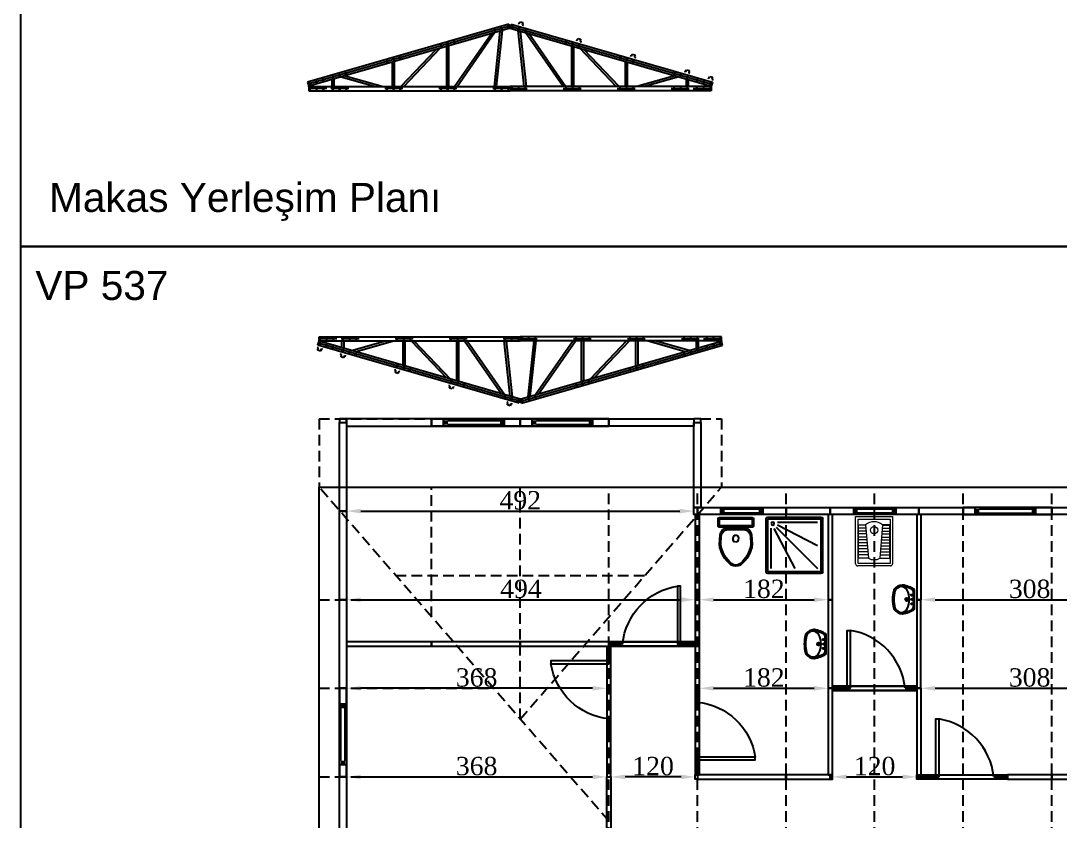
# Model space of a CAD drawing. Header units: millimetres. Extents: x 201962 to 221859, y -224854 to -197588.
# Drawn here: x 207328 to 208801, y -207713 to -206579 of the extents above; entities that cross this region are included whole.
import ezdxf

# ---------------------------------------------------------------- set-up
doc = ezdxf.new("R2010")
doc.units = ezdxf.units.MM
doc.header["$MEASUREMENT"] = 0
doc.linetypes.add('DASHED', pattern=[0.75, 0.5, -0.25])
for name, color, linetype in [('Block1', 255, 'Continuous'), ('DUVAR', 7, 'Continuous'), ('KAPI-PEN', 3, 'Continuous'), ('PANO', 11, 'Continuous'), ('TEFRIS', 4, 'Continuous'), ('ZEMİN', 191, 'Continuous'), ('ÖLÇÜLENDİRME', 121, 'Continuous')]:
    doc.layers.add(name, color=color, linetype=linetype)
doc.styles.add('133', font='times.ttf')
doc.styles.get("Standard").update_dxf_attribs({"font": 'arial.ttf'})
doc.dimstyles.new('MAKAS', dxfattribs={"dimscale": 20, "dimtxt": 1.3, "dimasz": 1, "dimexe": 0.3, "dimexo": 0.3, "dimgap": 0.1, "dimtad": 1, "dimrnd": 1, "dimzin": 12, "dimdsep": 46, "dimlunit": 6, "dimtxsty": '133', "dimcen": 0.8, "dimdle": 0.0005, "dimclrd": 4, "dimclre": 6, "dimclrt": 2, "dimazin": 3, "dimtfac": 1, "dimtmove": 0, "dimatfit": 2, "dimldrblk": 'DOTSMALL', "dimfxl": 0, "dimtolj": 1, "dimtzin": 0, "dimarcsym": 0})

# ---------------------------------------------------------------- blocks, each defined once
blk = doc.blocks.new('110')
blk.add_lwpolyline([(74265.2, -40100.5), (74265.2, -40226), (74275.2, -40226), (74275.2, -40100.5)], close=True)
blk = doc.blocks.new('ehr')
at = {"layer": 'PANO', "color": 1}
for p, q in [((-20063, -6682.3), (-19983, -6682.3)), ((-20063, -6688.3), (-19983, -6688.3))]:
    blk.add_line(p, q, dxfattribs=at)
for points in [[(-20069, -6690.3), (-20069, -6680.3)], [(-19983, -6690.3), (-19983, -6680.3)]]:
    blk.add_lwpolyline(points, dxfattribs=at)
for points in [[(-20069, -6688.3), (-20063, -6688.3), (-20069, -6682.3), (-20063, -6682.3)], [(-19983, -6688.3), (-19989, -6688.3), (-19983, -6682.3), (-19989, -6682.3)]]:
    blk.add_solid(points, dxfattribs=at)
blk = doc.blocks.new('kg')
at = {"layer": 'PANO', "color": 1}
for p, q in [((-19542.4, -7126.4), (-19602.4, -7126.4)), ((-19542.4, -7132.4), (-19602.4, -7132.4))]:
    blk.add_line(p, q, dxfattribs=at)
for points in [[(-19602.4, -7124.4), (-19602.4, -7134.4)], [(-19542.4, -7124.4), (-19542.4, -7134.4)]]:
    blk.add_lwpolyline(points, dxfattribs=at)
for points in [[(-19602.4, -7126.4), (-19596.4, -7126.4), (-19602.4, -7132.4), (-19596.4, -7132.4)], [(-19542.4, -7126.4), (-19548.4, -7126.4), (-19542.4, -7132.4), (-19548.4, -7132.4)]]:
    blk.add_solid(points, dxfattribs=at)
blk = doc.blocks.new('ewrt')
at = {"layer": 'PANO', "color": 1}
for p, q in [((-20140.2, -6827.4), (-20140.2, -6747.4)), ((-20134.2, -6827.4), (-20134.2, -6747.4))]:
    blk.add_line(p, q, dxfattribs=at)
for points in [[(-20132.2, -6747.4), (-20142.2, -6747.4)], [(-20132.2, -6833.4), (-20142.2, -6833.4)]]:
    blk.add_lwpolyline(points, dxfattribs=at)
for points in [[(-20134.2, -6747.4), (-20134.2, -6753.4), (-20140.2, -6747.4), (-20140.2, -6753.4)], [(-20134.2, -6833.4), (-20134.2, -6827.4), (-20140.2, -6833.4), (-20140.2, -6827.4)]]:
    blk.add_solid(points, dxfattribs=at)
blk = doc.blocks.new('D')
blk.add_lwpolyline([(69161.3, -39614.6), (69286.8, -39614.6), (69286.8, -39608.6), (69161.3, -39608.6)], close=True)
blk = doc.blocks.new('KAPI')
for points in [[(68907.3, -39991.1), (68907.3, -40116.6), (68913.3, -40116.6), (68913.3, -39991.1)], [(68907.3, -39991.1), (68907.3, -40116.6), (68913.3, -40116.6), (68913.3, -39991.1)], [(68913.3, -40116.6), (68913.3, -39991.1), (68907.3, -39991.1), (68907.3, -40116.6)]]:
    blk.add_lwpolyline(points, close=True)
at = {"layer": 'KAPI-PEN'}
for points in [[(68910.3, -39991.1), (68910.3, -40019.1)], [(68910.3, -40097.1), (68910.3, -40116.6)]]:
    blk.add_lwpolyline(points, dxfattribs=at)
blk.add_lwpolyline([(68910.3, -40097.1, -0.341049), (68828.3, -40019.1), (68910.3, -40019.1), (68910.3, -40015.1), (68828.3, -40015.1), (68828.3, -40019.1)], format="xyb", dxfattribs=at)
blk = doc.blocks.new('DUS')
at = {"layer": 'TEFRIS'}
for p, q in [((-1.6, 0.7), (-73.1, 0.7)), ((-75.3, -1.6), (-75.3, -73.1)), ((-73.1, -2.4), (-73.1, -72.3)), ((-2.4, -1.6), (-72.3, -1.6)), ((-14.5, -6.2), (-68.5, -6.2)), ((-14.6, -9.6), (-68.5, -37.7)), ((-12.9, -12.9), (-68.5, -68.5)), ((-1.6, -72.3), (-1.6, -2.4)), ((0.7, -73.1), (0.7, -1.6)), ((-9.6, -14.6), (-37.7, -68.5)), ((-6.2, -68.5), (-6.2, -14.5)), ((-73.1, -75.3), (-1.6, -75.3)), ((-72.3, -73.1), (-2.4, -73.1))]:
    blk.add_line(p, q, dxfattribs=at)
blk.add_circle((-8.2, -8.2), 2.03, dxfattribs=at)
for centre, radius, start, end in [((-73.1, -1.6), 2.28, 90, 180), ((-1.6, -1.6), 2.28, 0, 90), ((-72.3, -2.4), 0.76, 90, 180), ((-2.4, -2.4), 0.76, 360, 90), ((-73.1, -73.1), 2.28, 180, 270), ((-72.3, -72.3), 0.76, 180, 270), ((-2.4, -72.3), 0.76, 270, 0), ((-1.6, -73.1), 2.28, 270, 360)]:
    blk.add_arc(centre, radius, start, end, dxfattribs=at)
blk = doc.blocks.new('DUŞ')
at = {"rotation": 90}
blk.add_blockref('DUS', (0.7, 1.6), dxfattribs=at)
blk = doc.blocks.new('LAVABO')
at = {"layer": 'TEFRIS'}
for points in [[(13.9, 0, 0.112842), (20.4, 16.5, 0.051406), (20.4, 17.4, 0.218961), (14.4, 28.5, 0.113197), (12.7, 29.3, 0.122001), (-12.7, 29.3, 0.113197), (-14.4, 28.5, 0.218961), (-20.4, 17.4, 0.051406), (-20.4, 16.5, 0.112842), (-13.9, 0)], [(10, 1.2, 0.248162), (13.8, 2.8, 0.097547), (18.6, 16.6, 0.057084), (18.6, 17.5, 0.205938), (13.7, 26.7, 0.12541), (11.8, 27.7, 0.11725), (-11.8, 27.7, 0.12541), (-13.7, 26.7, 0.174088), (-18.3, 19.3, 0.114282), (-18.6, 16.6, 0.097547), (-13.8, 2.8, 0.248162), (-10, 1.2)]]:
    blk.add_lwpolyline(points, format="xyb", close=True, dxfattribs=at)
blk.add_lwpolyline([(-18.3, 19.3, 0.321438), (-13.2, 10.3, 0.098457), (0, 7.1, 0.139763), (13.2, 10.3, 0.277065), (18.3, 19.3)], format="xyb", dxfattribs=at)
for centre, radius in [((-6.2, 4), 0.923), ((0, 10.5), 2.31), ((0, 10.5), 1.42), ((0, 3.2), 1.08), ((6.2, 4), 0.923)]:
    blk.add_circle(centre, radius, dxfattribs=at)
blk = doc.blocks.new('LAV')
at = {"xscale": -1}
blk.add_blockref('LAVABO', (0, 22), dxfattribs=at)
blk = doc.blocks.new('tas')
at = {"layer": 'TEFRIS', "lineweight": 20}
for p, q in [((-17, -20.9), (-17, 46)), ((-17, 46), (35.5, 46)), ((35.5, 46), (35.5, -20.9)), ((-13.4, -20.4), (-13.4, 42.3)), ((-13.4, 42.3), (31.8, 42.3)), ((-12.9, -13.2), (-12.9, 34.2)), ((-12.9, 34.2), (-2.8, 34.2)), ((-2.8, 33.9), (-12.9, 33.9)), ((-2.4, 29.6), (-12.9, 29.6)), ((-2.8, 34.2), (1.1, -13.2)), ((21.2, 34.2), (17.3, -13.2)), ((20.8, 29.6), (31.3, 29.6)), ((31.3, 34.2), (21.2, 34.2)), ((21.2, 33.9), (31.3, 33.9)), ((31.3, -13.2), (31.3, 34.2)), ((31.8, 42.3), (31.8, -20.4)), ((-2.1, 25.4), (-12.9, 25.4)), ((-1.7, 21.2), (-12.9, 21.2)), ((-1.4, 16.9), (-12.9, 16.9)), ((19.8, 16.9), (31.3, 16.9)), ((20.1, 21.2), (31.3, 21.2)), ((20.5, 25.4), (31.3, 25.4)), ((-1, 12.7), (-12.9, 12.7)), ((-0.7, 8.5), (-12.9, 8.5)), ((-0.3, 4.2), (-12.9, 4.2)), ((0, 0), (-12.9, 0)), ((18.4, 0), (31.3, 0)), ((18.8, 4.2), (31.3, 4.2)), ((19.1, 8.5), (31.3, 8.5)), ((19.4, 12.7), (31.3, 12.7)), ((0.3, -4.2), (-12.9, -4.2)), ((0.7, -8.5), (-12.9, -8.5)), ((1.1, -13.2), (-12.9, -13.2)), ((17.3, -13.2), (31.3, -13.2)), ((17.7, -8.5), (31.3, -8.5)), ((18.1, -4.2), (31.3, -4.2)), ((32.3, -24), (-13.9, -24)), ((31.8, -20.4), (-13.4, -20.4))]:
    blk.add_line(p, q, dxfattribs=at)
blk.add_circle((9.2, 26.6), 5.18, dxfattribs=at)
for centre, radius, start, end in [((9.2, 19.8), 18.8, 50.1936, 129.8064), ((9.2, 1.2), 16.5, 240.5882, 299.4118), ((-13.9, -20.9), 3.1, 180, 270), ((32.3, -20.9), 3.1, 270, 0)]:
    blk.add_arc(centre, radius, start, end, dxfattribs=at)
blk = doc.blocks.new('KLOZET')
at = {"layer": 'TEFRIS'}
for p, q in [((-15, 12.4), (-13.8, 12.4)), ((-15, -12.4), (-13.8, -12.4))]:
    blk.add_line(p, q, dxfattribs=at)
for points in [[(-67.2, -6.6, 0.199825), (-37.9, -23.2), (-24.4, -22.4, 0.397632), (-15, -12.4), (-15, 12.4, 0.397632), (-24.4, 22.4), (-37.9, 23.2, 0.199825), (-67.2, 6.6, 0.284389)], [(-37.8, -21.3), (-26.4, -20.7, 0.398989), (-16.9, -10.7), (-16.9, 10.7, 0.398989), (-26.4, 20.7), (-37.8, 21.3, 0.197715), (-65.7, 5.6, 0.284389), (-65.7, -5.6, 0.197715)], [(-2, -25.1, 0.414214), (0, -23.1), (0, 23.1, 0.414214), (-2, 25.1), (-11.8, 25.1, 0.414214), (-13.8, 23.1), (-13.8, -23.1, 0.414214), (-11.8, -25.1)]]:
    blk.add_lwpolyline(points, format="xyb", close=True, dxfattribs=at)
blk.add_lwpolyline([(-11.9, -23.2), (-1.9, -23.2), (-1.9, 23.2), (-11.9, 23.2)], close=True, dxfattribs=at)
at = {"layer": 'TEFRIS', "linetype": 'Continuous'}
blk.add_polyline3d([(-35, -0.1, 0), (-34.2, -2.2, 0), (-32, -3.6, 0), (-29.1, -3.9, 0), (-26.5, -3, 0), (-24.9, -1.2, 0), (-24.9, 0.9, 0), (-26.5, 2.7, 0), (-29.1, 3.6, 0), (-32, 3.3, 0), (-34.2, 1.9, 0), (-35, -0.1, 0)], dxfattribs=at)
blk = doc.blocks.new('*D10103')
at = {"layer": 'Defpoints', "color": 0}
for p in [(207789.9, -207274), (208281.9, -207274), (208281.9, -207274)]:
    blk.add_point(p, dxfattribs=at)
at = {"layer": 'DUVAR', "color": 6, "lineweight": -2}
for p, q in [((207789.9, -207268), (207789.9, -207268)), ((208281.9, -207268), (208281.9, -207268))]:
    blk.add_line(p, q, dxfattribs=at)
at = {"layer": 'DUVAR', "color": 4, "lineweight": -2}
blk.add_line((207809.9, -207274), (208261.9, -207274), dxfattribs=at)
at = {"layer": 'DUVAR', "color": 4}
for points in [[(207809.9, -207270.7), (207809.9, -207277.3), (207789.9, -207274)], [(208261.9, -207277.3), (208261.9, -207270.7), (208281.9, -207274)]]:
    blk.add_solid(points, dxfattribs=at)
at = {"layer": 'DUVAR', "color": 2, "insert": (208035.9, -207258.8), "char_height": 26, "attachment_point": 5, "style": '133'}
blk.add_mtext('\\A1;492', dxfattribs=at)
blk = doc.blocks.new('_DotSmall')
at = {"color": 0, "linetype": 'ByBlock', "const_width": 0.5}
blk.add_lwpolyline([(-0.0625, 0, 1), (0.0625, 0, 1)], format="xyb", close=True, dxfattribs=at)
blk = doc.blocks.new('*D10104')
at = {"layer": 'Defpoints', "color": 0}
for p in [(207789.9, -207399.5), (208283.9, -207399.5), (208283.9, -207399.5)]:
    blk.add_point(p, dxfattribs=at)
at = {"layer": 'DUVAR', "color": 6, "lineweight": -2}
for p, q in [((207789.9, -207393.5), (207789.9, -207393.5)), ((208283.9, -207393.5), (208283.9, -207393.5))]:
    blk.add_line(p, q, dxfattribs=at)
at = {"layer": 'DUVAR', "color": 4, "lineweight": -2}
blk.add_line((207809.9, -207399.5), (208263.9, -207399.5), dxfattribs=at)
at = {"layer": 'DUVAR', "color": 4}
for points in [[(207809.9, -207396.2), (207809.9, -207402.8), (207789.9, -207399.5)], [(208263.9, -207402.8), (208263.9, -207396.2), (208283.9, -207399.5)]]:
    blk.add_solid(points, dxfattribs=at)
at = {"layer": 'DUVAR', "color": 2, "insert": (208036.9, -207384.3), "char_height": 26, "attachment_point": 5, "style": '133'}
blk.add_mtext('\\A1;494', dxfattribs=at)
blk = doc.blocks.new('*D10105')
at = {"layer": 'Defpoints', "color": 0}
for p in [(207789.9, -207525), (207789.9, -207525), (208158.4, -207525)]:
    blk.add_point(p, dxfattribs=at)
at = {"layer": 'DUVAR', "color": 4, "lineweight": -2}
blk.add_line((208138.4, -207525), (207809.9, -207525), dxfattribs=at)
at = {"layer": 'DUVAR', "color": 6, "lineweight": -2}
for p, q in [((207789.9, -207531), (207789.9, -207531)), ((208158.4, -207531), (208158.4, -207531))]:
    blk.add_line(p, q, dxfattribs=at)
at = {"layer": 'DUVAR', "color": 4}
for points in [[(207809.9, -207521.7), (207809.9, -207528.3), (207789.9, -207525)], [(208138.4, -207528.3), (208138.4, -207521.7), (208158.4, -207525)]]:
    blk.add_solid(points, dxfattribs=at)
at = {"layer": 'DUVAR', "color": 2, "insert": (207974.1, -207509.8), "char_height": 26, "attachment_point": 5, "style": '133'}
blk.add_mtext('\\A1;368', dxfattribs=at)
blk = doc.blocks.new('*D10106')
at = {"layer": 'Defpoints', "color": 0}
for p in [(207789.9, -207650.5), (208158.4, -207650.5), (208158.4, -207650.5)]:
    blk.add_point(p, dxfattribs=at)
at = {"layer": 'DUVAR', "color": 6, "lineweight": -2}
for p, q in [((207789.9, -207644.5), (207789.9, -207644.5)), ((208158.4, -207644.5), (208158.4, -207644.5))]:
    blk.add_line(p, q, dxfattribs=at)
at = {"layer": 'DUVAR', "color": 4, "lineweight": -2}
blk.add_line((207809.9, -207650.5), (208138.4, -207650.5), dxfattribs=at)
at = {"layer": 'DUVAR', "color": 4}
for points in [[(207809.9, -207647.2), (207809.9, -207653.8), (207789.9, -207650.5)], [(208138.4, -207653.8), (208138.4, -207647.2), (208158.4, -207650.5)]]:
    blk.add_solid(points, dxfattribs=at)
at = {"layer": 'DUVAR', "color": 2, "insert": (207974.1, -207635.3), "char_height": 26, "attachment_point": 5, "rotation": 359.9994, "style": '133'}
blk.add_mtext('\\A1;368', dxfattribs=at)
blk = doc.blocks.new('*D10110')
at = {"layer": 'Defpoints', "color": 0}
for p in [(208289.9, -207399.5), (208472.1, -207399.5), (208472.1, -207399.5)]:
    blk.add_point(p, dxfattribs=at)
at = {"layer": 'DUVAR', "color": 6, "lineweight": -2}
for p, q in [((208289.9, -207393.5), (208289.9, -207393.5)), ((208472.1, -207393.5), (208472.1, -207393.5))]:
    blk.add_line(p, q, dxfattribs=at)
at = {"layer": 'DUVAR', "color": 4, "lineweight": -2}
blk.add_line((208309.9, -207399.5), (208452.1, -207399.5), dxfattribs=at)
at = {"layer": 'DUVAR', "color": 4}
for points in [[(208309.9, -207396.2), (208309.9, -207402.8), (208289.9, -207399.5)], [(208452.1, -207402.8), (208452.1, -207396.2), (208472.1, -207399.5)]]:
    blk.add_solid(points, dxfattribs=at)
at = {"layer": 'DUVAR', "color": 2, "insert": (208381, -207384.3), "char_height": 26, "attachment_point": 5, "style": '133'}
blk.add_mtext('\\A1;182', dxfattribs=at)
blk = doc.blocks.new('*D10111')
at = {"layer": 'Defpoints', "color": 0}
for p in [(208289.9, -207525), (208472.1, -207525), (208472.1, -207525)]:
    blk.add_point(p, dxfattribs=at)
at = {"layer": 'DUVAR', "color": 6, "lineweight": -2}
for p, q in [((208289.9, -207519), (208289.9, -207519)), ((208472.1, -207519), (208472.1, -207519))]:
    blk.add_line(p, q, dxfattribs=at)
at = {"layer": 'DUVAR', "color": 4, "lineweight": -2}
blk.add_line((208309.9, -207525), (208452.1, -207525), dxfattribs=at)
at = {"layer": 'DUVAR', "color": 4}
for points in [[(208309.9, -207521.7), (208309.9, -207528.3), (208289.9, -207525)], [(208452.1, -207528.3), (208452.1, -207521.7), (208472.1, -207525)]]:
    blk.add_solid(points, dxfattribs=at)
at = {"layer": 'DUVAR', "color": 2, "insert": (208381, -207509.8), "char_height": 26, "attachment_point": 5, "style": '133'}
blk.add_mtext('\\A1;182', dxfattribs=at)
blk = doc.blocks.new('*D10112')
at = {"layer": 'Defpoints', "color": 0}
for p in [(208164.4, -207650.5), (208164.4, -207650.5), (208283.9, -207650.5)]:
    blk.add_point(p, dxfattribs=at)
at = {"layer": 'DUVAR', "color": 6, "lineweight": -2}
for p, q in [((208164.4, -207656.5), (208164.4, -207656.5)), ((208283.9, -207656.5), (208283.9, -207656.5))]:
    blk.add_line(p, q, dxfattribs=at)
at = {"layer": 'DUVAR', "color": 4, "lineweight": -2}
blk.add_line((208263.9, -207650.5), (208184.4, -207650.5), dxfattribs=at)
at = {"layer": 'DUVAR', "color": 4}
for points in [[(208184.4, -207647.2), (208184.4, -207653.8), (208164.4, -207650.5)], [(208263.9, -207653.8), (208263.9, -207647.2), (208283.9, -207650.5)]]:
    blk.add_solid(points, dxfattribs=at)
at = {"layer": 'DUVAR', "color": 2, "insert": (208224.1, -207635.3), "char_height": 26, "attachment_point": 5, "rotation": 359.9994, "style": '133'}
blk.add_mtext('\\A1;120', dxfattribs=at)
blk = doc.blocks.new('*D10113')
at = {"layer": 'Defpoints', "color": 0}
for p in [(208478.1, -207650.5), (208597.6, -207650.5), (208597.6, -207650.5)]:
    blk.add_point(p, dxfattribs=at)
at = {"layer": 'DUVAR', "color": 6, "lineweight": -2}
for p, q in [((208478.1, -207644.5), (208478.1, -207644.5)), ((208597.6, -207644.5), (208597.6, -207644.5))]:
    blk.add_line(p, q, dxfattribs=at)
at = {"layer": 'DUVAR', "color": 4, "lineweight": -2}
blk.add_line((208498.1, -207650.5), (208577.6, -207650.5), dxfattribs=at)
at = {"layer": 'DUVAR', "color": 4}
for points in [[(208498.1, -207647.2), (208498.1, -207653.8), (208478.1, -207650.5)], [(208577.6, -207653.8), (208577.6, -207647.2), (208597.6, -207650.5)]]:
    blk.add_solid(points, dxfattribs=at)
at = {"layer": 'DUVAR', "color": 2, "insert": (208537.9, -207635.3), "char_height": 26, "attachment_point": 5, "style": '133'}
blk.add_mtext('\\A1;120', dxfattribs=at)
blk = doc.blocks.new('*D10114')
at = {"layer": 'Defpoints', "color": 0}
for p in [(208603.6, -207399.5), (208911.4, -207399.5), (208911.4, -207399.5)]:
    blk.add_point(p, dxfattribs=at)
at = {"layer": 'DUVAR', "color": 6, "lineweight": -2}
for p, q in [((208603.6, -207393.5), (208603.6, -207393.5)), ((208911.4, -207393.5), (208911.4, -207393.5))]:
    blk.add_line(p, q, dxfattribs=at)
at = {"layer": 'DUVAR', "color": 4, "lineweight": -2}
blk.add_line((208623.6, -207399.5), (208891.4, -207399.5), dxfattribs=at)
at = {"layer": 'DUVAR', "color": 4}
for points in [[(208623.6, -207396.2), (208623.6, -207402.8), (208603.6, -207399.5)], [(208891.4, -207402.8), (208891.4, -207396.2), (208911.4, -207399.5)]]:
    blk.add_solid(points, dxfattribs=at)
at = {"layer": 'DUVAR', "color": 2, "insert": (208757.5, -207384.3), "char_height": 26, "attachment_point": 5, "style": '133'}
blk.add_mtext('\\A1;308', dxfattribs=at)
blk = doc.blocks.new('*D10115')
at = {"layer": 'Defpoints', "color": 0}
for p in [(208603.6, -207525), (208911.4, -207525), (208911.4, -207525)]:
    blk.add_point(p, dxfattribs=at)
at = {"layer": 'DUVAR', "color": 6, "lineweight": -2}
for p, q in [((208603.6, -207519), (208603.6, -207519)), ((208911.4, -207519), (208911.4, -207519))]:
    blk.add_line(p, q, dxfattribs=at)
at = {"layer": 'DUVAR', "color": 4, "lineweight": -2}
blk.add_line((208623.6, -207525), (208891.4, -207525), dxfattribs=at)
at = {"layer": 'DUVAR', "color": 4}
for points in [[(208623.6, -207521.7), (208623.6, -207528.3), (208603.6, -207525)], [(208891.4, -207528.3), (208891.4, -207521.7), (208911.4, -207525)]]:
    blk.add_solid(points, dxfattribs=at)
at = {"layer": 'DUVAR', "color": 2, "insert": (208757.5, -207509.8), "char_height": 26, "attachment_point": 5, "style": '133'}
blk.add_mtext('\\A1;308', dxfattribs=at)
blk = doc.blocks.new('omega')
at = {"layer": 'Block1', "color": 1}
for p, q in [((32355, 6698), (32338, 6703)), ((32355, 6698), (32368, 6729)), ((32368, 6729), (32403, 6718)), ((32403, 6718), (32397, 6685)), ((32397, 6685), (32415, 6680))]:
    blk.add_line(p, q, dxfattribs=at)

msp = doc.modelspace()

# ---------------------------------------------------------------- linework, layer by layer
msp.add_line((208158.384, -207465.256), (208164.384, -207465.256))
at = {"color": 2}
for points in [[(209922.706, -206899.313), (207328.366, -206899.313), (207328.366, -205139.197), (209922.706, -205139.197)], [(209922.706, -208659.43), (207328.366, -208659.43), (207328.366, -206899.313), (209922.706, -206899.313)]]:
    msp.add_lwpolyline(points, close=True, dxfattribs=at)
for points in [[(207789.884, -207153.506), (207910.384, -207153.506), (207910.384, -207143.506), (207789.884, -207143.506)], [(207910.384, -207143.506), (208035.884, -207143.506), (208035.884, -207153.506), (207910.384, -207153.506)], [(207910.384, -207143.506), (208035.884, -207143.506), (208035.884, -207153.506), (207910.384, -207153.506)], [(207910.384, -207143.506), (208035.884, -207143.506), (208035.884, -207153.506), (207910.384, -207153.506)], [(207910.384, -207153.506), (208035.884, -207153.506), (208035.884, -207143.506), (207910.384, -207143.506)], [(208035.884, -207143.506), (208161.384, -207143.506), (208161.384, -207153.506), (208035.884, -207153.506)], [(208035.884, -207143.506), (208161.384, -207143.506), (208161.384, -207153.506), (208035.884, -207153.506)], [(208035.884, -207143.506), (208161.384, -207143.506), (208161.384, -207153.506), (208035.884, -207153.506)], [(208035.884, -207153.506), (208161.384, -207153.506), (208161.384, -207143.506), (208035.884, -207143.506)], [(208161.384, -207143.506), (208281.884, -207143.506), (208281.884, -207153.506), (208161.384, -207153.506)], [(208281.884, -207269.006), (208281.884, -207148.506), (208291.884, -207148.506), (208291.884, -207269.006)], [(208412.384, -207279.006), (208286.884, -207279.006), (208286.884, -207269.006), (208412.384, -207269.006)], [(208286.884, -207269.006), (208412.384, -207269.006), (208412.384, -207279.006), (208286.884, -207279.006)], [(208412.384, -207269.006), (208475.134, -207269.006), (208475.134, -207279.006), (208412.384, -207279.006)], [(208600.634, -207279.006), (208475.134, -207279.006), (208475.134, -207269.006), (208600.634, -207269.006)], [(208475.134, -207269.006), (208600.634, -207269.006), (208600.634, -207279.006), (208475.134, -207279.006)], [(208600.634, -207269.006), (208663.384, -207269.006), (208663.384, -207279.006), (208600.634, -207279.006)], [(208663.384, -207269.006), (208788.884, -207269.006), (208788.884, -207279.006), (208663.384, -207279.006)], [(208663.384, -207269.006), (208788.884, -207269.006), (208788.884, -207279.006), (208663.384, -207279.006)], [(208663.384, -207269.006), (208788.884, -207269.006), (208788.884, -207279.006), (208663.384, -207279.006)], [(208663.384, -207279.006), (208788.884, -207279.006), (208788.884, -207269.006), (208663.384, -207269.006)], [(208283.884, -207279.006), (208283.884, -207399.506), (208289.884, -207399.506), (208289.884, -207279.006)], [(208472.134, -207279.006), (208472.134, -207399.506), (208478.134, -207399.506), (208478.134, -207279.006)], [(208597.634, -207279.006), (208597.634, -207399.506), (208603.634, -207399.506), (208603.634, -207279.006)], [(207910.384, -207459.256), (207789.884, -207459.256), (207789.884, -207465.256), (207910.384, -207465.256)], [(208283.884, -207465.256), (208161.384, -207465.256), (208161.384, -207459.256), (208283.884, -207459.256), (208161.384, -207459.256), (208161.384, -207465.256)], [(208161.384, -207459.256), (208283.884, -207459.256), (208283.884, -207465.256), (208161.384, -207465.256)], [(207779.884, -207650.506), (207779.884, -207525.006), (207789.884, -207525.006), (207789.884, -207650.506)], [(207779.884, -207650.506), (207779.884, -207525.006), (207789.884, -207525.006), (207789.884, -207650.506)], [(207779.884, -207650.506), (207779.884, -207525.006), (207789.884, -207525.006), (207789.884, -207650.506)], [(207789.884, -207650.506), (207789.884, -207525.006), (207779.884, -207525.006), (207779.884, -207650.506)], [(208289.884, -207647.506), (208289.884, -207525.006), (208283.884, -207525.006), (208283.884, -207647.506)], [(208289.884, -207647.506), (208289.884, -207525.006), (208283.884, -207525.006), (208283.884, -207647.506)], [(208283.884, -207525.006), (208283.884, -207647.506), (208289.884, -207647.506), (208289.884, -207525.006)], [(208478.134, -207647.506), (208478.134, -207525.006), (208472.134, -207525.006), (208472.134, -207647.506)], [(208478.134, -207528.006), (208597.634, -207528.006), (208597.634, -207522.006), (208478.134, -207522.006)], [(208603.634, -207647.506), (208603.634, -207525.006), (208597.634, -207525.006), (208597.634, -207647.506)], [(208158.384, -207587.756), (208158.383, -207650.505), (208164.383, -207650.505), (208164.384, -207587.756)], [(208412.384, -207653.506), (208475.134, -207653.506), (208475.134, -207647.506), (208412.384, -207647.506)], [(208726.134, -207653.506), (208788.884, -207653.506), (208788.884, -207647.506), (208726.134, -207647.506)], [(208788.884, -207653.506), (208911.384, -207653.506), (208911.384, -207647.506), (208788.884, -207647.506)]]:
    msp.add_lwpolyline(points, close=True)
for points in [[(208158.384, -207465.256), (208158.384, -207587.756), (208164.384, -207587.756), (208164.384, -207465.256)], [(208158.384, -207465.256), (208158.384, -207587.756), (208164.384, -207587.756), (208164.384, -207465.256)], [(208158.384, -207465.256), (208158.384, -207587.756), (208164.384, -207587.756), (208164.384, -207465.256)], [(208283.884, -207459.256), (208161.384, -207459.256), (208161.384, -207465.256), (208283.884, -207465.256)], [(208478.134, -207522.006), (208597.634, -207522.006), (208597.634, -207528.006), (208478.134, -207528.006)], [(208478.134, -207522.006), (208597.634, -207522.006), (208597.634, -207528.006), (208478.134, -207528.006)], [(208478.134, -207522.006), (208597.634, -207522.006), (208597.634, -207528.006), (208478.134, -207528.006)]]:
    msp.add_lwpolyline(points)
at = {"layer": 'Block1', "color": 1}
for p, q in [((208019.75, -206584.208), (207734.75, -206666.342)), ((208021.411, -206589.973), (208019.75, -206584.208)), ((208021.411, -206589.973), (208023.073, -206584.208)), ((208023.073, -206584.208), (208308.073, -206666.342)), ((208021.411, -206589.973), (207736.411, -206672.107)), ((208021.411, -206589.973), (208306.411, -206672.107)), ((207934.411, -206615.046), (207934.411, -206672.553)), ((208108.412, -206615.046), (208108.412, -206672.553)), ((207866.703, -206672.553), (207916.803, -206620.12)), ((207870.853, -206672.553), (207922.529, -206618.47)), ((207931.411, -206615.91), (207931.411, -206672.553)), ((208111.412, -206615.91), (208111.412, -206672.553)), ((208171.97, -206672.553), (208120.294, -206618.47)), ((208176.12, -206672.553), (208126.02, -206620.12)), ((207854.911, -206672.553), (207854.911, -206637.957)), ((207857.911, -206672.553), (207857.911, -206637.092)), ((208184.912, -206672.553), (208184.912, -206637.092)), ((208187.912, -206672.553), (208187.912, -206637.957)), ((207782.282, -206658.888), (207830.745, -206672.553)), ((207787.749, -206657.312), (207841.799, -206672.553)), ((208255.074, -206657.312), (208201.024, -206672.553)), ((208260.541, -206658.888), (208212.078, -206672.553)), ((207734.75, -206666.342), (207736.411, -206672.107)), ((207736.411, -206672.553), (207736.411, -206672.107)), ((207736.411, -206672.553), (208021.411, -206672.553)), ((207736.411, -206672.553), (207736.411, -206678.553)), ((207739.411, -206672.553), (207739.411, -206671.243)), ((207768.911, -206662.741), (207768.911, -206672.553)), ((207771.911, -206661.876), (207771.911, -206672.553)), ((208306.411, -206672.553), (208021.411, -206672.553)), ((208270.911, -206661.876), (208270.911, -206672.553)), ((208273.911, -206662.741), (208273.911, -206672.553)), ((208303.411, -206672.553), (208303.411, -206671.243)), ((208308.073, -206666.342), (208306.411, -206672.107)), ((208306.411, -206672.553), (208306.411, -206672.107)), ((208306.411, -206672.553), (208306.411, -206678.553)), ((207736.411, -206678.553), (208021.411, -206678.553)), ((208306.411, -206678.553), (208021.411, -206678.553)), ((207750.884, -207026.953), (208035.884, -207026.953)), ((207750.884, -207032.953), (207750.884, -207026.953)), ((208320.884, -207026.953), (208035.884, -207026.953)), ((208320.884, -207032.953), (208320.884, -207026.953)), ((207749.222, -207039.164), (207750.884, -207033.398)), ((208034.222, -207121.297), (207749.222, -207039.164)), ((207750.884, -207032.953), (208035.884, -207032.953)), ((207750.884, -207032.953), (207750.884, -207033.398)), ((208035.884, -207115.532), (207750.884, -207033.398)), ((207753.884, -207032.953), (207753.884, -207034.263)), ((207783.384, -207042.764), (207783.384, -207032.953)), ((207786.384, -207043.629), (207786.384, -207032.953)), ((207796.755, -207046.618), (207845.217, -207032.953)), ((207802.221, -207048.193), (207856.271, -207032.953)), ((207869.384, -207032.953), (207869.384, -207067.549)), ((207872.384, -207032.953), (207872.384, -207068.413)), ((207881.176, -207032.953), (207931.275, -207085.385)), ((207885.325, -207032.953), (207937.001, -207087.035)), ((207945.884, -207089.595), (207945.884, -207032.953)), ((207948.884, -207090.46), (207948.884, -207032.953)), ((208320.884, -207032.953), (208035.884, -207032.953)), ((208035.884, -207115.532), (208320.884, -207033.398)), ((208037.545, -207121.297), (208322.545, -207039.164)), ((208122.884, -207090.46), (208122.884, -207032.953)), ((208125.884, -207089.595), (208125.884, -207032.953)), ((208186.443, -207032.953), (208134.766, -207087.035)), ((208190.592, -207032.953), (208140.492, -207085.385)), ((208199.384, -207032.953), (208199.384, -207068.413)), ((208202.384, -207032.953), (208202.384, -207067.549)), ((208269.546, -207048.193), (208215.496, -207032.953)), ((208275.013, -207046.618), (208226.55, -207032.953)), ((208285.384, -207043.629), (208285.384, -207032.953)), ((208288.384, -207042.764), (208288.384, -207032.953)), ((208317.884, -207032.953), (208317.884, -207034.263)), ((208320.884, -207032.953), (208320.884, -207033.398)), ((208322.545, -207039.164), (208320.884, -207033.398)), ((208035.884, -207115.532), (208034.222, -207121.297)), ((208035.884, -207115.532), (208037.545, -207121.297))]:
    msp.add_line(p, q, dxfattribs=at)
at = {"layer": 'Block1', "color": 2}
for p, q in [((208017.419, -206584.88), (208019.081, -206590.645)), ((208025.404, -206584.88), (208023.742, -206590.645)), ((208020.581, -206587.091), (207735.581, -206669.224)), ((207999.162, -206590.141), (208000.824, -206595.906)), ((208008.291, -206587.51), (208009.952, -206593.276)), ((208022.242, -206587.091), (208307.242, -206669.224)), ((208034.532, -206587.51), (208032.871, -206593.276)), ((208043.661, -206590.141), (208041.999, -206595.906)), ((207922.952, -206612.104), (207924.614, -206617.869)), ((207932.081, -206609.473), (207933.742, -206615.239)), ((207941.209, -206606.843), (207942.871, -206612.608)), ((208101.614, -206606.843), (208099.952, -206612.608)), ((208110.742, -206609.473), (208109.081, -206615.239)), ((208119.871, -206612.104), (208118.209, -206617.869)), ((207864.709, -206628.889), (207866.371, -206634.654)), ((208178.114, -206628.889), (208176.452, -206634.654)), ((207846.452, -206634.15), (207848.114, -206639.916)), ((207855.581, -206631.52), (207857.242, -206637.285)), ((208187.242, -206631.52), (208185.581, -206637.285)), ((208196.371, -206634.15), (208194.709, -206639.916)), ((207769.581, -206656.304), (207771.242, -206662.069)), ((207778.709, -206653.673), (207780.371, -206659.439)), ((207787.838, -206651.042), (207789.499, -206656.808)), ((208254.985, -206651.042), (208253.324, -206656.808)), ((208264.114, -206653.673), (208262.452, -206659.439)), ((208273.242, -206656.304), (208271.581, -206662.069)), ((207737.081, -206665.67), (207738.742, -206671.435)), ((207737.911, -206672.553), (207737.911, -206678.553)), ((207746.209, -206663.039), (207747.871, -206668.805)), ((207747.411, -206672.553), (207747.411, -206678.553)), ((207755.338, -206660.409), (207756.999, -206666.174)), ((207756.911, -206672.553), (207756.911, -206678.553)), ((207770.411, -206672.553), (207770.411, -206678.553)), ((207779.911, -206672.553), (207779.911, -206678.553)), ((207789.411, -206672.553), (207789.411, -206678.553)), ((207846.911, -206672.553), (207846.911, -206678.553)), ((207856.411, -206672.553), (207856.411, -206678.553)), ((207865.911, -206672.553), (207865.911, -206678.553)), ((207923.411, -206672.553), (207923.411, -206678.553)), ((207932.911, -206672.553), (207932.911, -206678.553)), ((207942.411, -206672.553), (207942.411, -206678.553)), ((207999.911, -206672.553), (207999.911, -206678.553)), ((208009.411, -206672.553), (208009.411, -206678.553)), ((208018.911, -206672.553), (208018.911, -206678.553)), ((208023.912, -206672.553), (208023.912, -206678.553)), ((208033.412, -206672.553), (208033.412, -206678.553)), ((208042.912, -206672.553), (208042.912, -206678.553)), ((208100.412, -206672.553), (208100.412, -206678.553)), ((208109.912, -206672.553), (208109.912, -206678.553)), ((208119.412, -206672.553), (208119.412, -206678.553)), ((208176.911, -206672.553), (208176.911, -206678.553)), ((208186.411, -206672.553), (208186.411, -206678.553)), ((208195.911, -206672.553), (208195.911, -206678.553)), ((208253.411, -206672.553), (208253.411, -206678.553)), ((208262.911, -206672.553), (208262.911, -206678.553)), ((208272.411, -206672.553), (208272.411, -206678.553)), ((208287.485, -206660.409), (208285.824, -206666.174)), ((208285.911, -206672.553), (208285.911, -206678.553)), ((208296.614, -206663.039), (208294.952, -206668.805)), ((208295.411, -206672.553), (208295.411, -206678.553)), ((208305.742, -206665.67), (208304.081, -206671.435)), ((208304.911, -206672.553), (208304.911, -206678.553)), ((207752.384, -207032.953), (207752.384, -207026.953)), ((207761.884, -207032.953), (207761.884, -207026.953)), ((207771.384, -207032.953), (207771.384, -207026.953)), ((207784.884, -207032.953), (207784.884, -207026.953)), ((207794.384, -207032.953), (207794.384, -207026.953)), ((207803.884, -207032.953), (207803.884, -207026.953)), ((207861.384, -207032.953), (207861.384, -207026.953)), ((207870.884, -207032.953), (207870.884, -207026.953)), ((207880.384, -207032.953), (207880.384, -207026.953)), ((207937.884, -207032.953), (207937.884, -207026.953)), ((207947.384, -207032.953), (207947.384, -207026.953)), ((207956.884, -207032.953), (207956.884, -207026.953)), ((208014.384, -207032.953), (208014.384, -207026.953)), ((208023.884, -207032.953), (208023.884, -207026.953)), ((208033.384, -207032.953), (208033.384, -207026.953)), ((208038.384, -207032.953), (208038.384, -207026.953)), ((208047.884, -207032.953), (208047.884, -207026.953)), ((208057.384, -207032.953), (208057.384, -207026.953)), ((208114.884, -207032.953), (208114.884, -207026.953)), ((208124.384, -207032.953), (208124.384, -207026.953)), ((208133.884, -207032.953), (208133.884, -207026.953)), ((208191.384, -207032.953), (208191.384, -207026.953)), ((208200.884, -207032.953), (208200.884, -207026.953)), ((208210.384, -207032.953), (208210.384, -207026.953)), ((208267.884, -207032.953), (208267.884, -207026.953)), ((208277.384, -207032.953), (208277.384, -207026.953)), ((208286.884, -207032.953), (208286.884, -207026.953)), ((208300.384, -207032.953), (208300.384, -207026.953)), ((208309.884, -207032.953), (208309.884, -207026.953)), ((208319.384, -207032.953), (208319.384, -207026.953)), ((208035.053, -207118.415), (207750.053, -207036.281)), ((207751.553, -207039.835), (207753.214, -207034.07)), ((207760.681, -207042.466), (207762.343, -207036.701)), ((207769.81, -207045.097), (207771.471, -207039.331)), ((208036.714, -207118.415), (208321.714, -207036.281)), ((208301.957, -207045.097), (208300.296, -207039.331)), ((208311.086, -207042.466), (208309.424, -207036.701)), ((208320.214, -207039.835), (208318.553, -207034.07)), ((207784.053, -207049.202), (207785.714, -207043.436)), ((207793.181, -207051.832), (207794.843, -207046.067)), ((207802.31, -207054.463), (207803.971, -207048.698)), ((208269.458, -207054.463), (208267.796, -207048.698)), ((208278.586, -207051.832), (208276.924, -207046.067)), ((208287.714, -207049.202), (208286.053, -207043.436)), ((207860.924, -207071.355), (207862.586, -207065.59)), ((207870.053, -207073.986), (207871.714, -207068.22)), ((207879.181, -207076.616), (207880.843, -207070.851)), ((208192.586, -207076.616), (208190.925, -207070.851)), ((208201.715, -207073.986), (208200.053, -207068.22)), ((208210.843, -207071.355), (208209.182, -207065.59)), ((207937.424, -207093.401), (207939.086, -207087.636)), ((207946.553, -207096.032), (207948.214, -207090.267)), ((207955.681, -207098.663), (207957.343, -207092.898)), ((208116.086, -207098.663), (208114.425, -207092.898)), ((208125.215, -207096.032), (208123.553, -207090.267)), ((208134.343, -207093.401), (208132.682, -207087.636)), ((208013.634, -207115.364), (208015.296, -207109.599)), ((208022.763, -207117.995), (208024.424, -207112.23)), ((208031.891, -207120.626), (208033.553, -207114.86)), ((208039.876, -207120.626), (208038.214, -207114.86)), ((208049.004, -207117.995), (208047.343, -207112.23)), ((208058.133, -207115.364), (208056.471, -207109.599))]:
    msp.add_line(p, q, dxfattribs=at)
at = {"layer": 'Block1', "color": 1, "linetype": 'DASHED', "ltscale": 30}
for p, q in [((207750.884, -207143.506), (208320.884, -207143.506)), ((207750.884, -207143.506), (207750.884, -207240.006)), ((208320.884, -207143.506), (208320.884, -207240.006)), ((208161.384, -207713.256), (207750.884, -207240.006)), ((207910.384, -207423.887), (207910.384, -207240.006)), ((208035.884, -207568.571), (208035.884, -207240.006)), ((208035.884, -207568.571), (208320.884, -207240.006)), ((208161.384, -208186.506), (208161.384, -207240.006)), ((208286.884, -208186.506), (208286.884, -207240.006)), ((208412.384, -208186.506), (208412.384, -207240.006)), ((208537.884, -208186.506), (208537.884, -207240.006)), ((208663.384, -208186.506), (208663.384, -207240.006)), ((208788.884, -208186.506), (208788.884, -207240.006)), ((207859.309, -207365.006), (208212.458, -207365.006)), ((207750.884, -207399.506), (207889.235, -207399.506)), ((207750.884, -207525.006), (207998.094, -207525.006)), ((207750.884, -207650.506), (208106.954, -207650.506))]:
    msp.add_line(p, q, dxfattribs=at)
at = {"layer": 'Block1', "color": 1}
for centre, radius in [((207999.993, -206593.024), 0.8), ((207999.993, -206593.024), 0.4), ((208009.121, -206590.393), 0.8), ((208009.121, -206590.393), 0.4), ((208018.25, -206587.762), 0.8), ((208018.25, -206587.762), 0.4), ((208024.573, -206587.762), 0.8), ((208024.573, -206587.762), 0.4), ((208033.701, -206590.393), 0.8), ((208033.701, -206590.393), 0.4), ((208042.83, -206593.024), 0.8), ((208042.83, -206593.024), 0.4), ((207923.783, -206614.987), 0.8), ((207923.783, -206614.987), 0.4), ((207932.911, -206612.356), 0.8), ((207932.911, -206612.356), 0.4), ((207942.04, -206609.725), 0.8), ((207942.04, -206609.725), 0.4), ((208100.783, -206609.725), 0.8), ((208100.783, -206609.725), 0.4), ((208109.912, -206612.356), 0.8), ((208109.912, -206612.356), 0.4), ((208119.04, -206614.987), 0.8), ((208119.04, -206614.987), 0.4), ((207847.283, -206637.033), 0.8), ((207847.283, -206637.033), 0.4), ((207856.411, -206634.402), 0.8), ((207856.411, -206634.402), 0.4), ((207865.54, -206631.772), 0.8), ((207865.54, -206631.772), 0.4), ((208177.283, -206631.772), 0.8), ((208177.283, -206631.772), 0.4), ((208186.411, -206634.402), 0.8), ((208186.412, -206634.402), 0.4), ((208195.54, -206637.033), 0.8), ((208195.54, -206637.033), 0.4), ((207770.411, -206659.187), 0.8), ((207770.411, -206659.187), 0.4), ((207779.54, -206656.556), 0.8), ((207779.54, -206656.556), 0.4), ((207788.668, -206653.925), 0.8), ((207788.668, -206653.925), 0.4), ((208254.154, -206653.925), 0.8), ((208254.154, -206653.925), 0.4), ((208263.283, -206656.556), 0.8), ((208263.283, -206656.556), 0.4), ((208272.411, -206659.187), 0.8), ((208272.411, -206659.187), 0.4), ((207737.911, -206668.553), 0.8), ((207737.911, -206668.553), 0.4), ((207747.04, -206665.922), 0.8), ((207747.04, -206665.922), 0.4), ((207756.168, -206663.291), 0.8), ((207756.168, -206663.291), 0.4), ((208286.654, -206663.291), 0.8), ((208286.654, -206663.291), 0.4), ((208295.783, -206665.922), 0.8), ((208295.783, -206665.922), 0.4), ((208304.911, -206668.553), 0.8), ((208304.911, -206668.553), 0.4), ((207737.911, -206675.553), 0.8), ((207737.911, -206675.553), 0.4), ((207747.411, -206675.553), 0.8), ((207747.411, -206675.553), 0.4), ((207756.911, -206675.553), 0.8), ((207756.911, -206675.553), 0.4), ((207770.411, -206675.553), 0.8), ((207770.411, -206675.553), 0.4), ((207779.911, -206675.553), 0.8), ((207779.911, -206675.553), 0.4), ((207789.411, -206675.553), 0.8), ((207789.411, -206675.553), 0.4), ((207846.911, -206675.553), 0.8), ((207846.911, -206675.553), 0.4), ((207856.411, -206675.553), 0.8), ((207856.411, -206675.553), 0.4), ((207865.911, -206675.553), 0.8), ((207865.911, -206675.553), 0.4), ((207923.411, -206675.553), 0.8), ((207923.411, -206675.553), 0.4), ((207932.911, -206675.553), 0.8), ((207932.911, -206675.553), 0.4), ((207942.411, -206675.553), 0.8), ((207942.411, -206675.553), 0.4), ((207999.911, -206675.553), 0.8), ((207999.911, -206675.553), 0.4), ((208009.411, -206675.553), 0.8), ((208009.411, -206675.553), 0.4), ((208018.911, -206675.553), 0.8), ((208018.911, -206675.553), 0.4), ((208023.912, -206675.553), 0.8), ((208023.912, -206675.553), 0.4), ((208033.412, -206675.553), 0.8), ((208033.412, -206675.553), 0.4), ((208042.912, -206675.553), 0.8), ((208042.912, -206675.553), 0.4), ((208100.412, -206675.553), 0.8), ((208100.412, -206675.553), 0.4), ((208109.912, -206675.553), 0.8), ((208109.912, -206675.553), 0.4), ((208119.412, -206675.553), 0.8), ((208119.412, -206675.553), 0.4), ((208176.911, -206675.553), 0.8), ((208176.911, -206675.553), 0.4), ((208186.411, -206675.553), 0.8), ((208186.411, -206675.553), 0.4), ((208195.911, -206675.553), 0.8), ((208195.911, -206675.553), 0.4), ((208253.411, -206675.553), 0.8), ((208253.411, -206675.553), 0.4), ((208262.911, -206675.553), 0.8), ((208262.911, -206675.553), 0.4), ((208272.411, -206675.553), 0.8), ((208272.411, -206675.553), 0.4), ((208285.911, -206675.553), 0.8), ((208285.911, -206675.553), 0.4), ((208295.411, -206675.553), 0.8), ((208295.411, -206675.553), 0.4), ((208304.911, -206675.553), 0.8), ((208304.911, -206675.553), 0.4), ((207752.384, -207029.953), 0.8), ((207752.384, -207036.953), 0.8), ((207752.384, -207029.953), 0.4), ((207752.384, -207036.953), 0.4), ((207761.512, -207039.583), 0.8), ((207761.884, -207029.953), 0.8), ((207761.512, -207039.583), 0.4), ((207761.884, -207029.953), 0.4), ((207770.641, -207042.214), 0.8), ((207770.641, -207042.214), 0.4), ((207771.384, -207029.953), 0.8), ((207771.384, -207029.953), 0.4), ((207784.884, -207029.953), 0.8), ((207784.884, -207029.953), 0.4), ((207794.384, -207029.953), 0.8), ((207794.384, -207029.953), 0.4), ((207803.884, -207029.953), 0.8), ((207803.884, -207029.953), 0.4), ((207861.384, -207029.953), 0.8), ((207861.384, -207029.953), 0.4), ((207870.884, -207029.953), 0.8), ((207870.884, -207029.953), 0.4), ((207880.384, -207029.953), 0.8), ((207880.384, -207029.953), 0.4), ((207937.884, -207029.953), 0.8), ((207937.884, -207029.953), 0.4), ((207947.384, -207029.953), 0.8), ((207947.384, -207029.953), 0.4), ((207956.884, -207029.953), 0.8), ((207956.884, -207029.953), 0.4), ((208014.384, -207029.953), 0.8), ((208014.384, -207029.953), 0.4), ((208023.884, -207029.953), 0.8), ((208023.884, -207029.953), 0.4), ((208033.384, -207029.953), 0.8), ((208033.384, -207029.953), 0.4), ((208038.384, -207029.953), 0.8), ((208038.384, -207029.953), 0.4), ((208047.884, -207029.953), 0.8), ((208047.884, -207029.953), 0.4), ((208057.384, -207029.953), 0.8), ((208057.384, -207029.953), 0.4), ((208114.884, -207029.953), 0.8), ((208114.884, -207029.953), 0.4), ((208124.384, -207029.953), 0.8), ((208124.384, -207029.953), 0.4), ((208133.884, -207029.953), 0.8), ((208133.884, -207029.953), 0.4), ((208191.384, -207029.953), 0.8), ((208191.384, -207029.953), 0.4), ((208200.884, -207029.953), 0.8), ((208200.884, -207029.953), 0.4), ((208210.384, -207029.953), 0.8), ((208210.384, -207029.953), 0.4), ((208267.884, -207029.953), 0.8), ((208267.884, -207029.953), 0.4), ((208277.384, -207029.953), 0.8), ((208277.384, -207029.953), 0.4), ((208286.884, -207029.953), 0.8), ((208286.884, -207029.953), 0.4), ((208300.384, -207029.953), 0.8), ((208300.384, -207029.953), 0.4), ((208301.127, -207042.214), 0.8), ((208301.127, -207042.214), 0.4), ((208309.884, -207029.953), 0.8), ((208310.255, -207039.583), 0.8), ((208309.884, -207029.953), 0.4), ((208310.255, -207039.583), 0.4), ((208319.384, -207029.953), 0.8), ((208319.384, -207036.953), 0.8), ((208319.384, -207029.953), 0.4), ((208319.384, -207036.953), 0.4), ((207784.884, -207046.319), 0.8), ((207784.884, -207046.319), 0.4), ((207794.012, -207048.949), 0.8), ((207794.012, -207048.95), 0.4), ((207803.141, -207051.58), 0.8), ((207803.141, -207051.58), 0.4), ((208268.627, -207051.58), 0.8), ((208268.627, -207051.58), 0.4), ((208277.755, -207048.949), 0.8), ((208277.755, -207048.95), 0.4), ((208286.884, -207046.319), 0.8), ((208286.884, -207046.319), 0.4), ((207861.755, -207068.472), 0.8), ((207861.755, -207068.472), 0.4), ((207870.884, -207071.103), 0.8), ((207870.884, -207071.103), 0.4), ((208200.884, -207071.103), 0.8), ((208200.884, -207071.103), 0.4), ((208210.012, -207068.472), 0.8), ((208210.012, -207068.472), 0.4), ((207880.012, -207073.734), 0.8), ((207880.012, -207073.734), 0.4), ((208191.755, -207073.734), 0.8), ((208191.755, -207073.734), 0.4), ((207938.255, -207090.519), 0.8), ((207938.255, -207090.519), 0.4), ((207947.384, -207093.149), 0.8), ((207947.384, -207093.149), 0.4), ((207956.512, -207095.78), 0.8), ((207956.512, -207095.78), 0.4), ((208115.255, -207095.78), 0.8), ((208115.255, -207095.78), 0.4), ((208124.384, -207093.149), 0.8), ((208124.384, -207093.149), 0.4), ((208133.512, -207090.519), 0.8), ((208133.512, -207090.519), 0.4), ((208014.465, -207112.482), 0.8), ((208014.465, -207112.482), 0.4), ((208023.594, -207115.112), 0.8), ((208023.594, -207115.112), 0.4), ((208048.174, -207115.112), 0.8), ((208048.174, -207115.112), 0.4), ((208057.302, -207112.482), 0.8), ((208057.302, -207112.482), 0.4), ((208032.722, -207117.743), 0.8), ((208032.722, -207117.743), 0.4), ((208039.045, -207117.743), 0.8), ((208039.045, -207117.743), 0.4)]:
    msp.add_circle(centre, radius, dxfattribs=at)
at = {"layer": 'DUVAR', "color": 1}
for points in [[(207779.884, -207148.506), (207789.884, -207148.506), (207789.884, -207143.506), (207779.884, -207143.506)], [(208281.884, -207148.506), (208291.884, -207148.506), (208291.884, -207143.506), (208281.884, -207143.506)], [(207750.884, -207240.006), (209450.384, -207240.006), (209450.384, -208186.506), (207750.884, -208186.506)], [(208281.884, -207269.006), (208286.884, -207269.006), (208286.884, -207279.006), (208281.884, -207279.006)], [(208283.884, -207647.506), (208286.884, -207647.506), (208286.884, -207653.506), (208283.884, -207653.506)], [(208478.134, -207647.506), (208475.134, -207647.506), (208475.134, -207653.506), (208478.134, -207653.506)], [(208597.634, -207647.506), (208600.634, -207647.506), (208600.634, -207653.506), (208597.634, -207653.506)]]:
    msp.add_lwpolyline(points, close=True, dxfattribs=at)
at = {"layer": 'KAPI-PEN'}
for points in [[(208180.884, -207462.256, -0.34104855), (208258.884, -207380.256), (208258.884, -207462.256), (208262.884, -207462.256), (208262.884, -207380.256), (208258.884, -207380.256)], [(208581.134, -207525.006, 0.34104855), (208503.134, -207443.006), (208503.134, -207525.006), (208499.134, -207525.006), (208499.134, -207443.006), (208503.134, -207443.006)], [(208161.384, -207568.256, -0.34104855), (208079.384, -207490.256), (208161.384, -207490.256), (208161.384, -207486.256), (208079.384, -207486.256), (208079.384, -207490.256)], [(208286.884, -207544.506, -0.34104855), (208368.884, -207622.506), (208286.884, -207622.506), (208286.884, -207626.506), (208368.884, -207626.506), (208368.884, -207622.506)]]:
    msp.add_lwpolyline(points, format="xyb", dxfattribs=at)
for points in [[(208180.884, -207462.256), (208161.384, -207462.256)], [(208161.384, -207465.256), (208161.384, -207490.256)], [(208283.884, -207462.256), (208258.884, -207462.256)], [(208286.884, -207544.506), (208286.884, -207525.006)], [(208478.134, -207525.006), (208503.134, -207525.006)], [(208581.134, -207525.006), (208597.634, -207525.006)], [(208161.384, -207568.256), (208161.384, -207587.756)], [(208286.884, -207647.506), (208286.884, -207622.506)]]:
    msp.add_lwpolyline(points, dxfattribs=at)
at = {"layer": 'ZEMİN', "color": 1}
for p, q in [((207942.675, -206672.553), (207994.977, -206597.591)), ((207946.334, -206672.553), (207999.556, -206596.272)), ((208007.216, -206594.064), (207998.727, -206672.553)), ((208010.33, -206593.167), (208001.745, -206672.553)), ((208032.493, -206593.167), (208041.078, -206672.553)), ((208035.607, -206594.064), (208044.096, -206672.553)), ((208096.489, -206672.553), (208043.267, -206596.272)), ((208100.147, -206672.553), (208047.846, -206597.591)), ((207957.148, -207032.953), (208009.449, -207107.914)), ((207960.806, -207032.953), (208014.028, -207109.234)), ((208021.688, -207111.441), (208013.199, -207032.953)), ((208024.802, -207112.339), (208016.217, -207032.953)), ((208046.965, -207112.339), (208055.551, -207032.953)), ((208050.08, -207111.441), (208058.568, -207032.953)), ((208110.962, -207032.953), (208057.74, -207109.234)), ((208114.62, -207032.953), (208062.318, -207107.914))]:
    msp.add_line(p, q, dxfattribs=at)
at = {"layer": 'ÖLÇÜLENDİRME', "color": 2, "ltscale": 0.5}
for p, q in [((207761.79, -206675.553), (207736.411, -206675.553)), ((207793.099, -206675.553), (207767.72, -206675.553)), ((207869.598, -206675.553), (207844.22, -206675.553)), ((207946.098, -206675.553), (207920.72, -206675.553)), ((208022.598, -206675.553), (207997.22, -206675.553)), ((208020.225, -206675.553), (208045.603, -206675.553)), ((208096.724, -206675.553), (208122.103, -206675.553)), ((208173.224, -206675.553), (208198.603, -206675.553)), ((208249.724, -206675.553), (208275.103, -206675.553)), ((208281.033, -206675.553), (208306.411, -206675.553)), ((207776.262, -207029.953), (207750.884, -207029.953)), ((207807.571, -207029.953), (207782.192, -207029.953)), ((207884.071, -207029.953), (207858.692, -207029.953)), ((207960.571, -207029.953), (207935.192, -207029.953)), ((208037.071, -207029.953), (208011.692, -207029.953)), ((208034.697, -207029.953), (208060.075, -207029.953)), ((208111.197, -207029.953), (208136.575, -207029.953)), ((208187.697, -207029.953), (208213.075, -207029.953)), ((208264.197, -207029.953), (208289.575, -207029.953)), ((208295.505, -207029.953), (208320.884, -207029.953))]:
    msp.add_line(p, q, dxfattribs=at)

# ---------------------------------------------------------------- block references
at = {"xscale": -1}
for name, p, rotation in [('110', (133514.652, -247374.507), 180), ('110', (133514.652, -247500.007), 180), ('110', (168688.382, -133003.774), 89.9999999999999), ('110', (133514.652, -247625.507), 180), ('KAPI', (168609.559, -138740.174), 89.9999999999999), ('110', (133514.652, -247876.507), 180), ('D', (168549.808, -138489.173), 89.99999999999991)]:
    msp.add_blockref(name, p, dxfattribs=dict(at, rotation=rotation))
at = {"rotation": 270}
for p in [(247898.459, -138238.174), (248086.709, -138238.174), (248212.209, -138238.174)]:
    msp.add_blockref('D', p, dxfattribs=at)
for p in [(138749.052, -167850.68), (138874.552, -167850.68), (139125.552, -168038.93)]:
    msp.add_blockref('D', p)
at = {"layer": 'Block1', "color": 1, "xscale": 0.1, "yscale": 0.1, "zscale": 0.1}
for p, rotation in [((204806.113, -207286.863), 0.5866211385630021), ((204888.125, -207310.498), 0.5866211385630021), ((204964.997, -207332.652), 0.5866211385630021), ((205041.868, -207354.805), 0.5866211385630021), ((205074.777, -207364.289), 0.5866211385630021), ((210982.518, -206341.216), 180.5866211385629), ((211015.427, -206350.7), 180.5866211385629), ((211092.298, -206372.854), 180.5866211385629), ((211169.17, -206395.007), 180.5866211385629), ((211251.183, -206418.643), 180.5866211385629)]:
    msp.add_blockref('omega', p, dxfattribs=dict(at, rotation=rotation))
at = {"layer": 'Block1', "color": 0}
for name, p in [('ehr', (227996.386, -200463.199)), ('ehr', (228121.886, -200463.199)), ('kg', (227922.063, -200144.613)), ('kg', (228110.313, -200144.613)), ('ehr', (228749.386, -200588.699)), ('ewrt', (227922.063, -200800.044))]:
    msp.add_blockref(name, p, dxfattribs=at)
at = {"layer": 'TEFRIS', "xscale": -1}
for name, p, rotation in [('KLOZET', (208341.336, -207283.142), 270), ('LAV', (208616.224, -207399.129), 89.99999999999984), ('LAV', (208491.1, -207462.256), 89.99999999999984)]:
    msp.add_blockref(name, p, dxfattribs=dict(at, rotation=rotation))
at = {"layer": 'TEFRIS', "xscale": -1.052631578946603, "yscale": 1.052631578946603, "zscale": 1.052631578947367, "rotation": 89.99999999999984}
msp.add_blockref('DUŞ', (208386.658, -207282.39), dxfattribs=at)
at = {"layer": 'TEFRIS'}
msp.add_blockref('tas', (208527.93, -207327.609), dxfattribs=at)

# ---------------------------------------------------------------- texts
at = {"linetype": 'Continuous', "lineweight": 25}
for s, p in [('Makas Yerleşim Planı', (207368.395, -206850.254)), ('VP 537', (207349.037, -206974.928))]:
    msp.add_text(s, height=41.1433, dxfattribs=at).set_placement(p)

# ---------------------------------------------------------------- dimensions: what is measured, and where the dimension line sits
at = {"layer": 'DUVAR', "color": 1}
for p1, p2, distance, picture, middle in [((207789.884, -207274.006), (208281.884, -207274.006), 0, '*D10103', (208035.884, -207258.771)), ((207789.884, -207399.506), (208283.884, -207399.506), 0, '*D10104', (208036.884, -207384.271)), ((208289.884, -207399.506), (208472.134, -207399.506), 0, '*D10110', (208381.009, -207384.31)), ((208603.634, -207399.506), (208911.384, -207399.506), 0, '*D10114', (208757.509, -207384.31)), ((208158.384, -207525.002), (207789.884, -207525.002), 0.004, '*D10105', (207974.134, -207509.81)), ((208289.884, -207525.006), (208472.134, -207525.006), 0, '*D10111', (208381.009, -207509.81)), ((208603.634, -207525.006), (208911.384, -207525.006), 0, '*D10115', (208757.509, -207509.81)), ((207789.884, -207650.506), (208158.383, -207650.51), 0.005, '*D10106', (207974.134, -207635.308)), ((208283.884, -207650.506), (208164.383, -207650.504), 0.001, '*D10112', (208224.134, -207635.31)), ((208478.134, -207650.506), (208597.634, -207650.506), 0, '*D10113', (208537.884, -207635.31))]:
    dim = msp.add_aligned_dim(p1=p1, p2=p2, distance=distance, dimstyle='MAKAS', dxfattribs=at)
    dim.commit()
    dim.dimension.update_dxf_attribs({"geometry": picture, "text_midpoint": middle})

doc.saveas('drawing.dxf')
